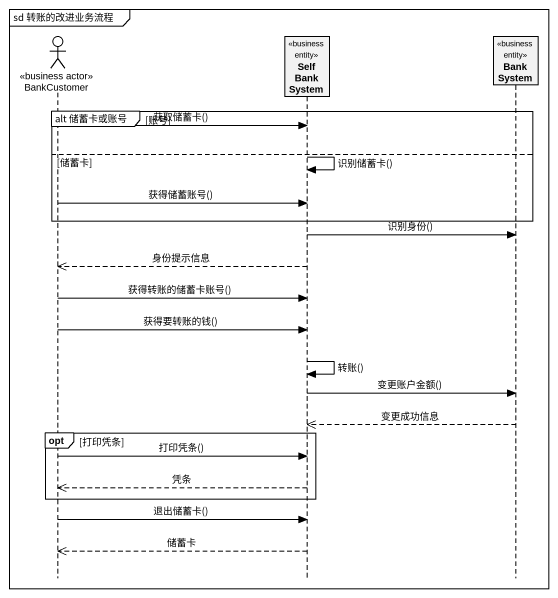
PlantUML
@startuml
mainframe sd 转账的改进业务流程
hide footbox
actor BankCustomer <<business actor>>
participant SelfBankSystem <<business entity>>
participant BankSystem <<business entity>>

group alt 储蓄卡或账号 [账号]
  BankCustomer -> SelfBankSystem : 获取储蓄卡()
else 储蓄卡
  SelfBankSystem -> SelfBankSystem : 识别储蓄卡()
  BankCustomer -> SelfBankSystem : 获得储蓄账号()
end
SelfBankSystem -> BankSystem : 识别身份()
SelfBankSystem -->> BankCustomer : 身份提示信息
BankCustomer -> SelfBankSystem : 获得转账的储蓄卡账号()
BankCustomer -> SelfBankSystem : 获得要转账的钱()
SelfBankSystem -> SelfBankSystem : 转账()
SelfBankSystem -> BankSystem : 变更账户金额()
BankSystem -->> SelfBankSystem : 变更成功信息
opt 打印凭条
  BankCustomer -> SelfBankSystem : 打印凭条()
  SelfBankSystem -->> BankCustomer : 凭条
end
BankCustomer -> SelfBankSystem : 退出储蓄卡()
SelfBankSystem -->> BankCustomer : 储蓄卡
@enduml
